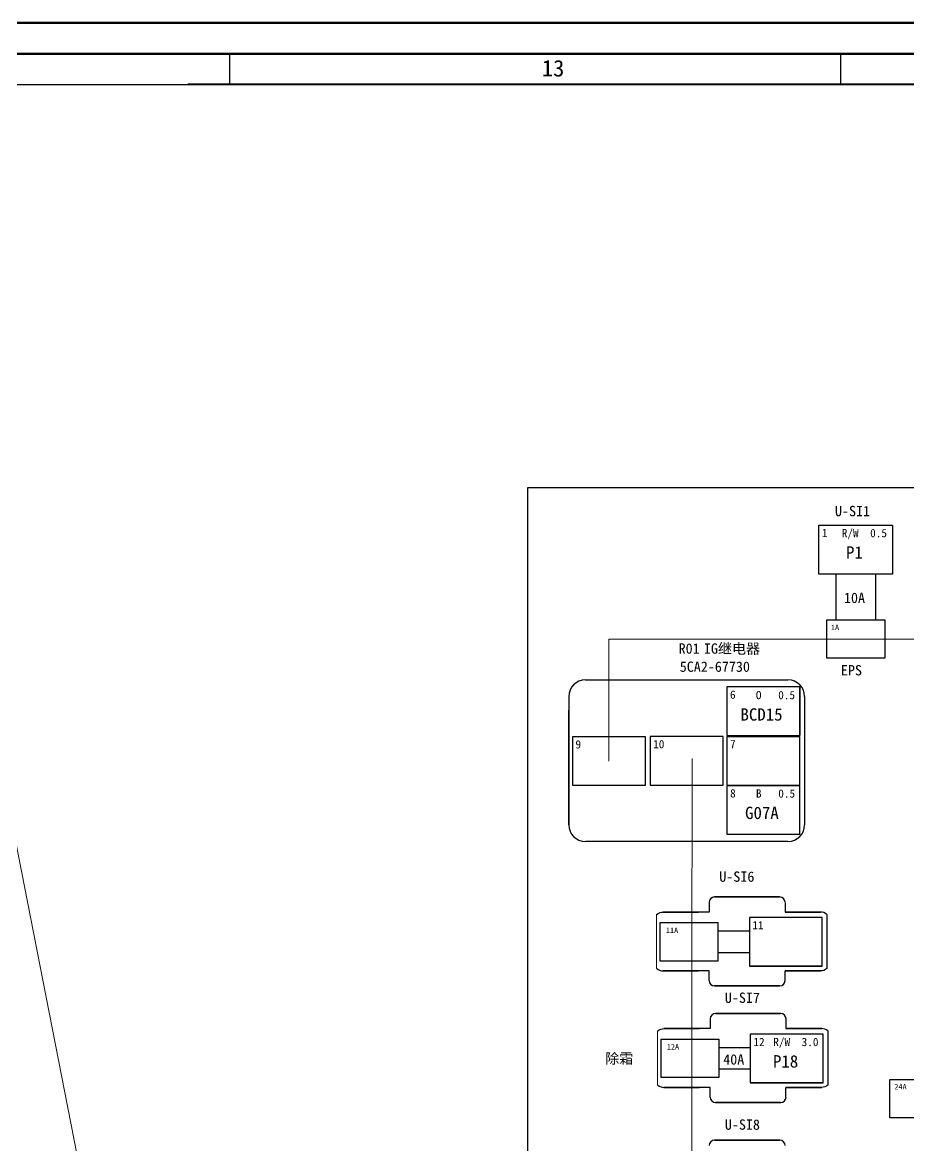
# Model space of a CAD drawing. Header units: millimetres. Extents: x 6 to 3615, y -854 to 0.
# Drawn here: x 1206.7 to 1353.5, y -186.1 to 0 of the extents above; entities that cross this region are included whole.
import ezdxf

# ---------------------------------------------------------------- set-up
doc = ezdxf.new("R2010")
doc.units = ezdxf.units.MM
doc.styles.add('4eff5b8b_Style', font='simfang.ttf')

msp = doc.modelspace()

# ---------------------------------------------------------------- linework, layer by layer
at = {"linetype": 'Continuous', "lineweight": 30}
for p, q in [((1338.67, -83.31), (1350.85, -83.31)), ((1338.67, -91.43), (1338.67, -83.31)), ((1338.67, -83.31), (1338.67, -83.31)), ((1350.85, -83.31), (1350.85, -91.43)), ((1350.85, -91.43), (1338.67, -91.43)), ((1340.02, -105.38), (1340.02, -99.01)), ((1340.02, -99.01), (1349.58, -99.01)), ((1349.58, -99.01), (1349.58, -105.38)), ((1349.58, -105.38), (1340.02, -105.38)), ((1349.58, -105.38), (1349.58, -105.38)), ((1335.53, -110.12), (1323.45, -110.12)), ((1323.45, -110.12), (1323.45, -118.18)), ((1335.53, -118.18), (1335.53, -110.12)), ((1309.93, -118.37), (1297.85, -118.37)), ((1297.85, -118.37), (1297.85, -126.42)), ((1309.93, -126.42), (1309.93, -118.37)), ((1322.82, -118.34), (1310.73, -118.34)), ((1310.73, -118.34), (1310.73, -126.4)), ((1322.82, -126.4), (1322.82, -118.34)), ((1323.45, -118.18), (1335.53, -118.18)), ((1323.45, -118.18), (1323.45, -118.18)), ((1335.54, -118.34), (1323.45, -118.34)), ((1323.45, -118.34), (1323.45, -126.4)), ((1335.54, -126.4), (1335.54, -118.34)), ((1297.85, -126.42), (1309.93, -126.42)), ((1297.85, -126.42), (1297.85, -126.42)), ((1310.73, -126.4), (1322.82, -126.4)), ((1310.73, -126.4), (1310.73, -126.4)), ((1323.45, -126.4), (1335.54, -126.4)), ((1323.45, -126.4), (1323.45, -126.4)), ((1335.54, -126.49), (1323.45, -126.49)), ((1323.45, -126.49), (1323.45, -134.55)), ((1335.54, -134.55), (1335.54, -126.49)), ((1323.45, -134.55), (1335.54, -134.55)), ((1323.45, -134.55), (1323.45, -134.55)), ((1339.24, -148.35), (1327.16, -148.35)), ((1327.16, -148.35), (1327.16, -156.41)), ((1339.24, -156.41), (1339.24, -148.35)), ((1312.4, -155.56), (1312.4, -149.19)), ((1312.4, -149.19), (1321.96, -149.19)), ((1321.96, -149.19), (1321.96, -155.56)), ((1321.96, -155.56), (1312.4, -155.56)), ((1321.96, -155.56), (1321.96, -155.56)), ((1327.16, -156.41), (1339.24, -156.41)), ((1327.16, -156.41), (1327.16, -156.41)), ((1312.56, -174.88), (1312.56, -168.51)), ((1312.56, -168.51), (1322.12, -168.51)), ((1322.12, -168.51), (1322.12, -174.88)), ((1339.41, -167.66), (1327.32, -167.66)), ((1327.32, -167.66), (1327.32, -175.72)), ((1339.41, -175.72), (1339.41, -167.66)), ((1322.12, -174.88), (1312.56, -174.88)), ((1322.12, -174.88), (1322.12, -174.88)), ((1327.32, -175.72), (1339.41, -175.72)), ((1327.32, -175.72), (1327.32, -175.72)), ((1350.43, -181.54), (1350.43, -175.17)), ((1350.43, -175.17), (1359.98, -175.17)), ((1359.98, -181.54), (1350.43, -181.54))]:
    msp.add_line(p, q, dxfattribs=at)
for points in [[(3615.48, 0), (6.35, 0)], [(1241.12, -10.28), (1241.12, -5.22)], [(1342.32, -10.28), (1342.32, -5.22)], [(31.89, -10.28), (3610.09, -10.28)], [(3610.09, -10.25), (1234.13, -10.25)], [(3610.09, -10.25), (1234.13, -10.25)], [(1525.25, -486.01), (1371.89, -486.01), (1371.73, -349.18), (1290.48, -349.18), (1290.48, -77.05), (1525.25, -77.05), (1525.25, -486.01)], [(1350.85, -91.43), (1338.67, -91.43), (1338.67, -83.31), (1350.85, -83.31), (1350.85, -91.43)], [(1350.85, -91.43), (1338.67, -91.43), (1338.67, -83.31), (1350.85, -83.31), (1350.85, -91.43)], [(1338.67, -83.32), (1350.85, -83.32), (1350.85, -91.43), (1338.67, -91.43)], [(1341.46, -91.43), (1341.46, -99.04)], [(1348.07, -91.43), (1348.07, -99.04)], [(1300, -108.95), (1333.56, -108.95)], [(1323.45, -110.12), (1323.45, -118.18)], [(1335.53, -110.12), (1323.45, -110.12), (1323.45, -118.18), (1335.53, -118.18), (1335.53, -110.12), (1335.53, -118.18)], [(1297.23, -111.71), (1297.23, -132.97), (1297.23, -113.96)], [(1336.32, -111.71), (1336.32, -132.97)], [(1297.85, -126.42), (1309.93, -126.42), (1309.93, -118.37), (1297.85, -118.37)], [(1297.85, -118.37), (1297.85, -126.42), (1309.93, -126.42), (1309.93, -118.37), (1297.85, -118.37)], [(1322.82, -118.34), (1310.73, -118.34), (1310.73, -126.4), (1322.82, -126.4)], [(1310.73, -118.34), (1310.73, -126.4), (1322.82, -126.4), (1322.82, -118.34), (1310.73, -118.34)], [(1323.45, -118.34), (1335.53, -118.34)], [(1323.45, -118.34), (1323.45, -126.4), (1335.54, -126.4), (1335.54, -118.34)], [(1323.45, -118.34), (1323.45, -126.4), (1335.54, -126.4), (1335.54, -118.34), (1323.45, -118.34)], [(1323.45, -126.49), (1323.45, -134.55), (1335.54, -134.55), (1335.54, -126.49), (1323.45, -126.49)], [(1323.45, -126.49), (1323.45, -134.55), (1335.54, -134.55), (1335.54, -126.49), (1323.45, -126.49)], [(1333.56, -135.73), (1300, -135.73)], [(1321.4, -144.93), (1332.14, -144.93), (1321.4, -144.93)], [(1320.51, -145.82), (1320.51, -147.43), (1312.86, -147.43), (1318.76, -147.43)], [(1333.07, -145.83), (1333.07, -147.44), (1338.97, -147.44), (1333.07, -147.44)], [(1311.78, -147.86), (1312.03, -147.65), (1312.36, -147.51), (1312.6, -147.45), (1312.86, -147.43)], [(1339.24, -156.41), (1327.16, -156.41), (1339.24, -156.41), (1339.24, -148.35), (1327.16, -148.35), (1327.16, -156.41)], [(1340.05, -147.87), (1339.8, -147.66), (1339.48, -147.51), (1339.23, -147.46), (1338.97, -147.44)], [(1340.05, -156.75), (1340.05, -147.87)], [(1321.96, -155.56), (1312.4, -155.56), (1312.4, -149.19), (1321.96, -149.19), (1321.96, -155.56)], [(1327.16, -150.59), (1321.96, -150.59)], [(1326.5, -150.59), (1324.18, -150.59)], [(1327.16, -154.18), (1321.96, -154.18)], [(1311.79, -156.75), (1312.05, -156.96), (1312.37, -157.1), (1312.62, -157.16), (1312.88, -157.18)], [(1320.51, -158.79), (1320.51, -157.18), (1312.86, -157.18), (1318.76, -157.18)], [(1333.07, -158.79), (1333.07, -157.18), (1338.97, -157.18), (1333.07, -157.18)], [(1340.05, -156.75), (1339.8, -156.96), (1339.48, -157.1), (1339.23, -157.16), (1338.97, -157.18)], [(1321.4, -159.68), (1332.14, -159.68), (1321.4, -159.68)], [(1320.67, -165.14), (1320.67, -166.75), (1313.02, -166.75), (1318.92, -166.75)], [(1321.56, -164.25), (1332.31, -164.25), (1321.56, -164.25)], [(1333.23, -165.14), (1333.23, -166.75), (1339.14, -166.75), (1333.23, -166.75)], [(1311.94, -167.18), (1312.2, -166.97), (1312.52, -166.83), (1312.77, -166.77), (1313.02, -166.75)], [(1340.22, -167.18), (1339.96, -166.97), (1339.64, -166.83), (1339.39, -166.77), (1339.14, -166.75)], [(1340.22, -176.07), (1340.22, -167.18)], [(1322.12, -174.88), (1312.56, -174.88), (1312.56, -168.51), (1322.12, -168.51), (1322.12, -174.88)], [(1339.41, -175.72), (1327.32, -175.72), (1339.41, -175.72), (1339.41, -167.66), (1327.32, -167.66), (1327.32, -175.72)], [(1327.32, -169.91), (1322.12, -169.91)], [(1326.66, -169.91), (1324.35, -169.91)], [(1327.32, -173.49), (1322.12, -173.49)], [(1311.96, -176.07), (1312.21, -176.28), (1312.54, -176.42), (1312.78, -176.47), (1313.04, -176.49)], [(1320.67, -178.1), (1320.67, -176.49), (1313.02, -176.49), (1318.92, -176.49)], [(1333.23, -178.1), (1333.23, -176.49), (1339.14, -176.49), (1333.23, -176.49)], [(1340.22, -176.07), (1339.96, -176.28), (1339.64, -176.42), (1339.39, -176.47), (1339.14, -176.49)], [(1359.98, -181.54), (1350.43, -181.54), (1350.43, -175.17), (1359.98, -175.17), (1359.98, -181.54), (1350.43, -181.54)], [(1321.56, -179), (1332.31, -179), (1321.56, -179)], [(1321.41, -185.24), (1332.15, -185.24), (1321.41, -185.24)]]:
    msp.add_lwpolyline(points, dxfattribs=at)
at = {"linetype": 'Continuous', "lineweight": 13}
for points in [[(1208.79, -0.16), (6.55, -0.16)], [(3615.27, -0.16), (1208.79, -0.16)], [(3615.15, -0.16), (1208.83, -0.16)], [(1303.89, -122.4), (1303.89, -102.19), (1406.33, -102.19)], [(1317.61, -158.34), (1317.68, -121.98)], [(1204.56, -130.19), (1249.56, -360.19)], [(1311.79, -156.75), (1311.78, -147.86)], [(1317.61, -303.18), (1317.61, -151.76)], [(1311.96, -176.07), (1311.94, -167.18)]]:
    msp.add_lwpolyline(points, dxfattribs=at)
at = {"linetype": 'Continuous', "lineweight": 70}
msp.add_lwpolyline([(3610.09, -5.22), (26.83, -5.22)], dxfattribs=at)
at = {"linetype": 'Continuous', "lineweight": 30}
for points in [[(1338.67, -83.31), (1350.85, -83.31), (1350.85, -91.43), (1338.67, -91.43), (1338.67, -83.31)], [(1349.58, -105.38), (1340.02, -105.38), (1340.02, -99.01), (1349.58, -99.01), (1349.58, -105.38)], [(1323.45, -118.18), (1335.53, -118.18), (1335.53, -110.12), (1323.45, -110.12), (1323.45, -118.18)], [(1297.85, -126.42), (1309.93, -126.42), (1309.93, -118.37), (1297.85, -118.37), (1297.85, -126.42)], [(1310.73, -126.4), (1322.82, -126.4), (1322.82, -118.34), (1310.73, -118.34), (1310.73, -126.4)], [(1323.45, -126.4), (1335.54, -126.4), (1335.54, -118.34), (1323.45, -118.34), (1323.45, -126.4)], [(1323.45, -134.55), (1335.54, -134.55), (1335.54, -126.49), (1323.45, -126.49), (1323.45, -134.55)], [(1327.16, -156.41), (1339.24, -156.41), (1339.24, -148.35), (1327.16, -148.35), (1327.16, -156.41)], [(1321.96, -155.56), (1312.4, -155.56), (1312.4, -149.19), (1321.96, -149.19), (1321.96, -155.56)], [(1322.12, -174.88), (1312.56, -174.88), (1312.56, -168.51), (1322.12, -168.51), (1322.12, -174.88)], [(1327.32, -175.72), (1339.41, -175.72), (1339.41, -167.66), (1327.32, -167.66), (1327.32, -175.72)], [(1359.98, -181.54), (1350.43, -181.54), (1350.43, -175.17), (1359.98, -175.17), (1359.98, -181.54)]]:
    msp.add_lwpolyline(points, close=True, dxfattribs=at)
for centre, radius, start, end in [((1300, -111.71), 2.76, 90, -180), ((1333.56, -111.71), 2.76, 0, 90), ((1300, -132.97), 2.76, -180, -90), ((1333.56, -132.97), 2.76, -90, 0), ((1321.39, -145.82), 0.891, 90, -180), ((1332.18, -145.82), 0.891, 0, 90), ((1321.39, -158.79), 0.891, -180, -90), ((1332.18, -158.79), 0.891, -90, 0), ((1321.56, -165.14), 0.891, 90, -180), ((1332.35, -165.14), 0.891, 0, 90), ((1321.56, -178.11), 0.891, -180, -90), ((1332.35, -178.11), 0.891, -90, 0), ((1321.4, -186.13), 0.891, 90, -180), ((1332.19, -186.13), 0.891, 0, 90)]:
    msp.add_arc(centre, radius, start, end, dxfattribs=at)

# ---------------------------------------------------------------- texts
at = {"linetype": 'Continuous', "style": '4eff5b8b_Style'}
for s, height, p in [('13', 2.733, (1292.79, -8.95)), ('U-SI1', 1.709, (1341.34, -81.83)), ('1', 1.37, (1339.17, -85.28)), ('R/W', 1.367, (1342.47, -85.31)), ('0.5', 1.367, (1347.17, -85.31)), ('P1', 2.051, (1343.17, -88.86)), ('10A', 1.709, (1342.83, -96.21)), ('1A', 0.906, (1340.67, -100.71)), ('R01', 1.709, (1315.44, -104.61)), ('IG继电器', 1.709, (1319.63, -104.62)), ('5CA2-67730', 1.709, (1315.63, -107.62)), ('EPS', 1.709, (1342.33, -108.21)), ('6', 1.37, (1323.95, -112.08)), ('O', 1.37, (1328.24, -112.16)), ('0.5', 1.367, (1331.94, -112.16)), ('BCD15', 2.051, (1325.69, -115.71)), ('9', 1.37, (1298.35, -120.33)), ('10', 1.367, (1311.23, -120.29)), ('7', 1.37, (1323.96, -120.29)), ('8', 1.37, (1323.97, -128.44)), ('B', 1.37, (1328.25, -128.47)), ('0.5', 1.367, (1331.95, -128.47)), ('G07A', 2.051, (1326.45, -132.02)), ('U-SI6', 1.709, (1322.18, -142.42)), ('11A', 0.906, (1313.33, -150.9)), ('11', 1.367, (1327.66, -150.3)), ('U-SI7', 1.709, (1323.1, -162.49)), ('12A', 0.906, (1313.49, -170.22)), ('12', 1.367, (1327.83, -169.64)), ('R/W', 1.367, (1331.12, -169.65)), ('3.0', 1.367, (1335.82, -169.65)), ('除霜', 1.709, (1303.27, -172.56)), ('40A', 1.709, (1322.83, -172.71)), ('P18', 2.051, (1331.07, -173.2)), ('24A', 0.906, (1351.18, -176.83)), ('U-SI8', 1.709, (1323.1, -183.51))]:
    msp.add_text(s, height=height, dxfattribs=at).set_placement(p)

doc.saveas('drawing.dxf')
